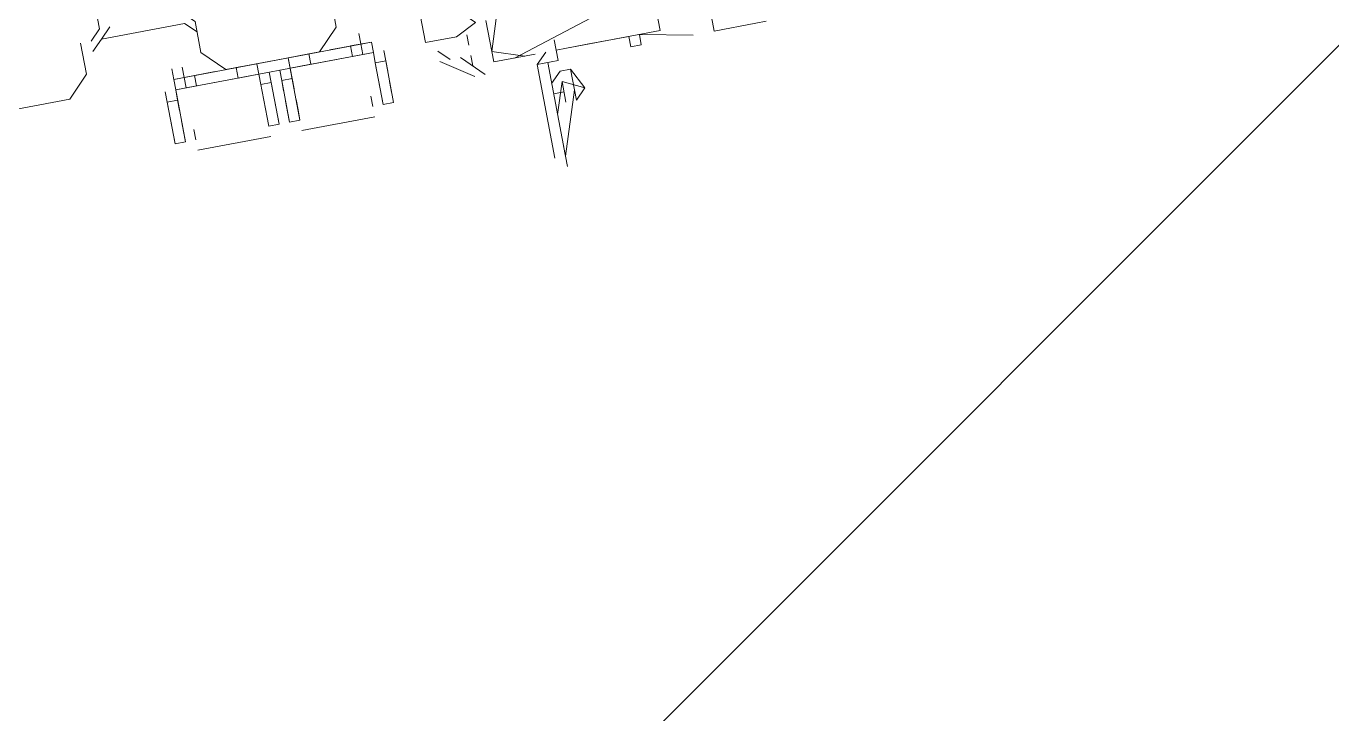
# Model space of a CAD drawing. Extents: x 407440 to 411585, y 6041728 to 6045069.
# Drawn here: x 410376.82 to 410383.9, y 6044244.75 to 6044248.47 of the extents above; entities that cross this region are included whole.
import ezdxf

# ---------------------------------------------------------------- set-up
doc = ezdxf.new("R2010")
doc.units = 0
doc.header["$LTSCALE"] = 5
doc.linetypes.add('foc-TIELINE', pattern=[1.875, 1.25, -0.625])
doc.layers.add('P-PROPOSED-EXISTING-H', color=59, linetype='Continuous')
doc.layers.add('T-TIE', color=201, linetype='foc-TIELINE')

# ---------------------------------------------------------------- blocks, each defined once
blk = doc.blocks.new('P-RIG-877')
at = {"layer": 'T-TIE', "linetype": 'ByBlock', "lineweight": 5}
for points in [[(2.0206, -21.9167), (2.0895, -21.9167), (2.0895, -21.8708), (2.0895, -21.8593)], [(2.0895, -21.9397), (2.078, -21.9971), (2.0895, -21.9971), (2.0895, -22.0086), (2.078, -22.0086), (2.078, -22.0545), (2.078, -22.0889)], [(2.0321, -21.9741), (2.078, -21.9741), (2.078, -22.0774), (2.078, -22.0889), (2.0895, -22.0889), (2.0895, -22.1119), (2.078, -22.1004), (2.0895, -22.1119), (2.1928, -22.1119)], [(2.0321, -21.9856), (2.078, -22.1348)], [(2.1354, -22.0774), (2.1239, -22.066), (2.101, -22.0774), (2.1125, -22.0774)], [(2.1354, -22.0889), (2.1125, -22.0889), (2.1239, -22.066), (2.1354, -22.0774), (2.1239, -22.0774), (2.1928, -22.1004), (2.1813, -22.1004), (2.1928, -22.1004), (2.2043, -22.1004)], [(2.101, -22.0774), (2.101, -22.0889), (2.1125, -22.1004)], [(2.1125, -22.0889), (2.1469, -22.1004)], [(2.1239, -22.1004), (2.1239, -22.0889)], [(2.0895, -22.1004), (2.1928, -22.1004)], [(2.0895, -22.1004), (2.0895, -22.1004)], [(2.0321, -22.1463), (2.0665, -22.1578), (2.078, -22.1234)], [(1.9288, -22.2382), (1.9173, -22.2382), (1.9173, -22.2267), (1.9288, -22.2267), (1.9402, -22.2267), (1.9517, -22.2267), (2.0436, -22.2267), (2.0436, -22.1923), (2.0321, -22.1693), (2.0091, -22.1923)], [(2.0321, -22.1578), (2.078, -22.1578)], [(2.0665, -22.1923), (2.0895, -22.1693)], [(2.0551, -22.1808), (2.0436, -22.1808)], [(2.0665, -22.2152), (2.0895, -22.1808)], [(2.078, -22.1808), (2.0665, -22.1808)], [(2.0551, -22.2152), (2.0665, -22.2037)], [(2.0665, -22.2726), (2.0551, -22.2726), (2.0436, -22.2726)], [(2.0895, -22.2726), (2.078, -22.2726)], [(2.0206, -22.5022), (2.0321, -22.5022), (2.0321, -22.2841), (2.0321, -22.3071), (2.0436, -22.3071), (2.0436, -22.2841), (2.0551, -22.2841), (2.0436, -22.2841), (2.0436, -22.5022), (2.0551, -22.5022), (2.0551, -22.5137), (2.0551, -22.5022), (2.0551, -22.5137), (2.0551, -22.5022), (2.0551, -22.5137), (2.0436, -22.5137)], [(2.0436, -22.2956), (2.0321, -22.2956), (2.0206, -22.2956)], [(2.0436, -22.2841), (2.0321, -22.2841), (2.0321, -22.33)], [(2.0665, -22.2841), (2.0551, -22.2841)], [(2.101, -22.2841), (2.0895, -22.2841), (2.078, -22.2841), (2.0895, -22.2841), (2.078, -22.2841)], [(2.101, -22.2956), (2.0895, -22.2956)], [(2.1125, -22.2956), (2.1125, -22.3759)], [(1.9517, -22.3071), (1.9632, -22.3071), (1.9747, -22.3185), (2.0091, -22.3185), (2.0321, -22.3415), (2.0321, -22.3874), (2.0321, -22.4448), (2.0091, -22.4678), (1.9747, -22.4678), (1.9632, -22.4793), (1.9517, -22.4793)], [(2.0551, -22.3759), (2.0436, -22.3759), (2.0321, -22.3759), (2.101, -22.3759), (2.101, -22.3874), (2.0895, -22.3874), (2.078, -22.3874), (2.0895, -22.3874)], [(2.0665, -22.3759), (2.0551, -22.3759), (2.0551, -22.3874), (2.0551, -22.3759), (2.0551, -22.3874), (2.0436, -22.3874)], [(2.101, -22.3759), (2.0895, -22.3759), (2.078, -22.3759)], [(2.101, -22.3874), (2.0551, -22.3874), (2.101, -22.3874)], [(2.0436, -22.4104), (2.0321, -22.4104)], [(2.0436, -22.3989), (2.0551, -22.3989), (2.0665, -22.3989), (2.0551, -22.3989), (2.0551, -22.4104), (2.0551, -22.3989), (2.0551, -22.4104), (2.0436, -22.4104), (2.101, -22.4104)], [(2.0436, -22.5022), (2.0436, -22.4104), (2.0436, -22.5022)], [(2.101, -22.3989), (2.0551, -22.3989), (2.101, -22.3989)], [(2.0895, -22.3989), (2.078, -22.3989), (2.0895, -22.3989), (2.101, -22.3989), (2.101, -22.4104), (2.0895, -22.4104)], [(2.1125, -22.4104), (2.1125, -22.4908)], [(2.0321, -22.4563), (2.0321, -22.5022), (2.0321, -22.4793), (2.0436, -22.4793), (2.0436, -22.5022), (2.101, -22.5022)], [(1.9747, -22.5711), (1.9747, -22.4793), (1.9862, -22.4678)], [(1.9862, -22.4678), (1.9862, -22.4678)], [(2.0436, -22.4908), (2.0321, -22.4908), (2.0206, -22.4908)], [(2.101, -22.4908), (2.0895, -22.4908)], [(2.0436, -22.5022), (2.0321, -22.5022)], [(2.0665, -22.5137), (2.0551, -22.5137), (2.101, -22.5137), (2.101, -22.5022), (2.0895, -22.5022), (2.078, -22.5022), (2.0895, -22.5022), (2.078, -22.5022)], [(2.0665, -22.5022), (2.0551, -22.5022)], [(2.101, -22.5137), (2.0895, -22.5137), (2.078, -22.5137)], [(1.9632, -22.5596), (1.9747, -22.5711), (1.9862, -22.5826)], [(1.9517, -22.5711), (1.9632, -22.5711), (1.9747, -22.5826)], [(1.9517, -22.7433), (1.9632, -22.7433), (1.9747, -22.7318), (2.0091, -22.7318), (2.0321, -22.7089), (2.0321, -22.617), (2.0091, -22.5941), (1.9747, -22.5941)], [(1.9862, -22.5941), (1.9862, -22.5941)]]:
    blk.add_lwpolyline(points, dxfattribs=at)
for points in [[(2.1125, -22.0774), (2.1239, -22.0774)], [(2.0665, -22.0889), (2.078, -22.0889)], [(2.078, -22.1119), (2.078, -22.1578)], [(2.101, -22.2841), (2.101, -22.2726), (2.0551, -22.2726), (2.0551, -22.2841), (2.0551, -22.2726), (2.0551, -22.2841), (2.0551, -22.2726), (2.0551, -22.2841)], [(2.0321, -22.353), (2.0321, -22.3759), (2.0436, -22.3759), (2.0436, -22.2841), (2.0436, -22.3759), (2.0436, -22.353)], [(2.0551, -22.2841), (2.0665, -22.2841)], [(2.0551, -22.3874), (2.0665, -22.3874)], [(2.0321, -22.4333), (2.0436, -22.4333), (2.0436, -22.4104), (2.0321, -22.4104)], [(2.0551, -22.5022), (2.0665, -22.5022)]]:
    blk.add_lwpolyline(points, close=True, dxfattribs=at)

msp = doc.modelspace()

# ---------------------------------------------------------------- hatches: boundary and pattern name
at = {"layer": 'P-PROPOSED-EXISTING-H'}
h = msp.add_hatch(dxfattribs=at)
h.set_pattern_fill('ANSI31', color=256, scale=3.498392, style=0)
h.set_pattern_definition([(45, (-102.852, 2739.382), (-7.854113246, 7.854113246), [])])
edge = h.paths.add_edge_path()
edge.add_line((410849.5655, 6043843.7666), (410381.5806, 6043755.2579))
edge.add_line((410381.5806, 6043755.2579), (409934.7116, 6043670.7427))
edge.add_line((409934.7116, 6043670.7427), (409814.1057, 6044308.4396))
edge.add_line((409814.1057, 6044308.4396), (410263.9451, 6044377.3752))
edge.add_line((410263.9451, 6044377.3752), (410794.8504, 6044458.7336))
edge.add_line((410794.8504, 6044458.7336), (411169.2731, 6044565.4105))
edge.add_line((411169.2731, 6044565.4105), (411290.0016, 6043927.0651))
edge.add_line((411290.0016, 6043927.0651), (411039.0674, 6043879.6066))
edge.add_arc((410922.4027, 6043977.5543), 152.33, 241.435078, 319.984322, ccw=False)

# ---------------------------------------------------------------- block references
at = {"layer": 'T-TIE', "linetype": 'ByBlock', "xscale": 4.999999999955019, "yscale": 4.999999999955019, "zscale": 4.999999999955019, "rotation": 280.7096999997605}
msp.add_blockref('P-RIG-877', (410486.2804, 6044279.077), dxfattribs=at)

doc.saveas('drawing.dxf')
